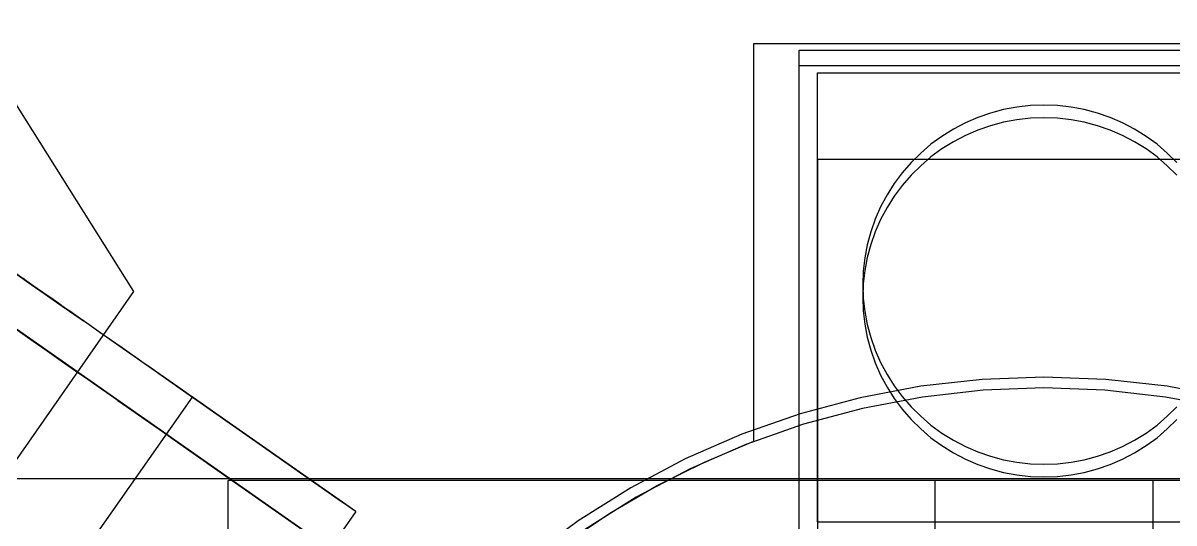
# Model space of a CAD drawing. Header units: millimetres. Extents: x -180 to 1414, y -663 to 972.
# Drawn here: x 1143.7 to 1207.2, y 542.6 to 570.1 of the extents above; entities that cross this region are included whole.
import ezdxf

# ---------------------------------------------------------------- set-up
doc = ezdxf.new("R2010")
doc.units = ezdxf.units.MM
doc.layers.add('TOP', color=8, linetype='Continuous')

msp = doc.modelspace()

# ---------------------------------------------------------------- linework, layer by layer
at = {"layer": 'TOP'}
for p, q in [((1135.209, 578.445), (1149.783, 555.324)), ((1184, 547.059), (1184, 569)), ((1184, 569), (1216, 569)), ((1186.5, 567.789), (1186.5, 568.633)), ((1186.5, 541.367), (1186.5, 568.633)), ((1186.5, 568.633), (1213.5, 568.633)), ((1186.5, 540.524), (1186.5, 567.789)), ((1186.5, 567.789), (1213.5, 567.789)), ((1187.5, 542.622), (1187.5, 567.378)), ((1187.5, 562.619), (1187.5, 567.378)), ((1187.5, 567.378), (1212.5, 567.378)), ((1197.052, 565.159), (1196.347, 564.914)), ((1197.775, 565.35), (1197.052, 565.159)), ((1198.51, 565.488), (1197.775, 565.35)), ((1199.253, 565.571), (1198.51, 565.488)), ((1200, 565.599), (1199.253, 565.571)), ((1200.747, 565.571), (1200, 565.599)), ((1201.49, 565.488), (1200.747, 565.571)), ((1202.225, 565.35), (1201.49, 565.488)), ((1202.948, 565.159), (1202.225, 565.35)), ((1203.653, 564.914), (1202.948, 565.159)), ((1195.661, 564.618), (1195, 564.272)), ((1196.347, 564.914), (1195.661, 564.618)), ((1197.052, 564.463), (1196.347, 564.218)), ((1197.775, 564.654), (1197.052, 564.463)), ((1198.51, 564.792), (1197.775, 564.654)), ((1199.253, 564.875), (1198.51, 564.792)), ((1200, 564.903), (1199.253, 564.875)), ((1200.747, 564.875), (1200, 564.903)), ((1201.49, 564.792), (1200.747, 564.875)), ((1202.225, 564.654), (1201.49, 564.792)), ((1202.948, 564.463), (1202.225, 564.654)), ((1203.653, 564.218), (1202.948, 564.463)), ((1204.339, 564.618), (1203.653, 564.914)), ((1205, 564.272), (1204.339, 564.618)), ((1194.367, 563.878), (1193.765, 563.438)), ((1195, 564.272), (1194.367, 563.878)), ((1195.661, 563.922), (1195, 563.576)), ((1196.347, 564.218), (1195.661, 563.922)), ((1204.339, 563.922), (1203.653, 564.218)), ((1205, 563.576), (1204.339, 563.922)), ((1205.633, 563.878), (1205, 564.272)), ((1206.235, 563.438), (1205.633, 563.878)), ((1193.765, 563.438), (1193.198, 562.955)), ((1194.367, 563.182), (1193.765, 562.742)), ((1195, 563.576), (1194.367, 563.182)), ((1205.633, 563.182), (1205, 563.576)), ((1206.235, 562.742), (1205.633, 563.182)), ((1206.802, 562.955), (1206.235, 563.438)), ((1187.5, 562.619), (1187.5, 537.862)), ((1187.5, 562.619), (1212.5, 562.619)), ((1193.198, 562.955), (1192.669, 562.431)), ((1193.765, 562.742), (1193.198, 562.259)), ((1206.802, 562.259), (1206.235, 562.742)), ((1207.331, 562.431), (1206.802, 562.955)), ((1192.669, 562.431), (1192.182, 561.87)), ((1193.198, 562.259), (1192.669, 561.736)), ((1207.331, 561.736), (1206.802, 562.259)), ((1191.738, 561.274), (1191.34, 560.647)), ((1192.182, 561.87), (1191.738, 561.274)), ((1192.669, 561.736), (1192.182, 561.174)), ((1136.602, 560.989), (1144.047, 555.776)), ((1191.34, 560.647), (1190.99, 559.992)), ((1192.182, 561.174), (1191.738, 560.578)), ((1137.221, 560.556), (1144.266, 555.623)), ((1137.9, 560.08), (1144.505, 555.455)), ((1190.99, 559.992), (1190.691, 559.314)), ((1191.738, 560.578), (1191.34, 559.951)), ((1191.34, 559.951), (1190.99, 559.297)), ((1139.426, 559.012), (1144.765, 555.273)), ((1190.691, 559.314), (1190.444, 558.615)), ((1190.99, 559.297), (1190.691, 558.618)), ((1140.264, 558.425), (1145.34, 554.871)), ((1190.444, 558.615), (1190.251, 557.899)), ((1190.691, 558.618), (1190.444, 557.919)), ((1141.146, 557.808), (1145.651, 554.653)), ((1190.251, 557.899), (1190.112, 557.172)), ((1190.444, 557.919), (1190.251, 557.204)), ((1142.066, 557.163), (1145.976, 554.425)), ((1190.112, 557.172), (1190.028, 556.436)), ((1190.251, 557.204), (1190.112, 556.476)), ((1144.004, 555.806), (1143.021, 556.495)), ((1143.021, 556.495), (1146.313, 554.19)), ((1190.028, 556.436), (1190, 555.696)), ((1190.112, 556.476), (1190.028, 555.74)), ((1170.123, 534.466), (1139.473, 555.927)), ((1143.852, 555.913), (1143.68, 556.033)), ((1144.047, 555.776), (1143.852, 555.913)), ((1145.01, 555.102), (1144.004, 555.806)), ((1144.004, 555.806), (1146.66, 553.947)), ((1144.266, 555.623), (1144.047, 555.776)), ((1144.505, 555.455), (1144.266, 555.623)), ((1190.028, 555.74), (1190, 555)), ((1190, 555.696), (1190, 555)), ((1190, 555.696), (1190.028, 554.956)), ((1149.783, 555.324), (1135.536, 534.976)), ((1140.838, 554.971), (1171.488, 533.51)), ((1144.765, 555.273), (1144.505, 555.455)), ((1145.044, 555.078), (1144.765, 555.273)), ((1146.033, 554.386), (1145.01, 555.102)), ((1145.01, 555.102), (1147.015, 553.698)), ((1145.34, 554.871), (1145.044, 555.078)), ((1190, 555), (1190.028, 554.26)), ((1190.028, 554.956), (1190.112, 554.22)), ((1145.651, 554.653), (1145.34, 554.871)), ((1145.976, 554.425), (1145.651, 554.653)), ((1146.313, 554.19), (1145.976, 554.425)), ((1147.068, 553.661), (1146.033, 554.386)), ((1142.738, 553.641), (1144.241, 552.588)), ((1146.66, 553.947), (1146.313, 554.19)), ((1147.015, 553.698), (1146.66, 553.947)), ((1147.376, 553.445), (1147.015, 553.698)), ((1148.108, 552.932), (1147.068, 553.661)), ((1190.028, 554.26), (1190.112, 553.524)), ((1190.112, 554.22), (1190.251, 553.492)), ((1143.484, 553.118), (1144.241, 552.588)), ((1147.741, 553.189), (1147.376, 553.445)), ((1148.108, 552.932), (1147.741, 553.189)), ((1190.112, 553.524), (1190.251, 552.796)), ((1190.251, 553.492), (1190.444, 552.777)), ((1144.622, 552.321), (1143.672, 552.987)), ((1144.241, 552.588), (1145.012, 552.049)), ((1149.149, 552.204), (1148.108, 552.932)), ((1148.476, 552.675), (1148.108, 552.932)), ((1148.841, 552.419), (1148.476, 552.675)), ((1149.202, 552.166), (1148.841, 552.419)), ((1190.251, 552.796), (1190.444, 552.081)), ((1190.444, 552.777), (1190.691, 552.078)), ((1145.585, 551.647), (1144.622, 552.321)), ((1145.012, 552.049), (1145.791, 551.503)), ((1150.184, 551.479), (1149.149, 552.204)), ((1149.557, 551.918), (1149.202, 552.166)), ((1151.207, 550.763), (1149.202, 552.166)), ((1149.904, 551.675), (1149.557, 551.918)), ((1190.444, 552.081), (1190.691, 551.382)), ((1190.691, 552.078), (1190.99, 551.399)), ((1146.553, 550.969), (1145.585, 551.647)), ((1145.791, 551.503), (1146.576, 550.953)), ((1150.241, 551.439), (1149.904, 551.675)), ((1151.207, 550.763), (1150.184, 551.479)), ((1150.566, 551.212), (1150.241, 551.439)), ((1154.15, 548.702), (1150.241, 551.439)), ((1155.071, 548.057), (1150.566, 551.212)), ((1150.877, 550.994), (1150.566, 551.212)), ((1190.691, 551.382), (1190.99, 550.703)), ((1190.99, 551.399), (1191.34, 550.745)), ((1147.522, 550.291), (1146.553, 550.969)), ((1146.576, 550.953), (1147.361, 550.403)), ((1156.791, 546.853), (1150.877, 550.994)), ((1155.953, 547.439), (1150.877, 550.994)), ((1151.173, 550.787), (1150.877, 550.994)), ((1151.451, 550.592), (1151.173, 550.787)), ((1155.953, 547.439), (1151.173, 550.787)), ((1152.213, 550.058), (1151.207, 550.763)), ((1157.58, 546.3), (1151.451, 550.592)), ((1151.711, 550.41), (1151.451, 550.592)), ((1190.99, 550.703), (1191.34, 550.049)), ((1191.34, 550.745), (1191.738, 550.117)), ((1196.592, 550.472), (1193.204, 550.091)), ((1200, 550.6), (1196.592, 550.472)), ((1203.408, 550.472), (1200, 550.6)), ((1206.796, 550.091), (1203.408, 550.472)), ((1147.361, 550.403), (1148.143, 549.856)), ((1148.486, 549.616), (1147.522, 550.291)), ((1148.916, 549.315), (1148.143, 549.856)), ((1151.951, 550.242), (1151.711, 550.41)), ((1158.996, 545.309), (1151.951, 550.242)), ((1152.169, 550.089), (1151.951, 550.242)), ((1152.365, 549.952), (1152.169, 550.089)), ((1159.614, 544.876), (1152.169, 550.089)), ((1153.196, 549.37), (1152.213, 550.058)), ((1152.537, 549.832), (1152.365, 549.952)), ((1160.655, 544.147), (1152.537, 549.832)), ((1152.683, 549.729), (1152.537, 549.832)), ((1161.071, 543.856), (1152.537, 549.832)), ((1193.204, 550.091), (1189.853, 549.457)), ((1191.34, 550.049), (1191.738, 549.422)), ((1191.738, 550.117), (1192.182, 549.522)), ((1196.637, 549.874), (1193.293, 549.497)), ((1196.637, 549.874), (1193.293, 549.497)), ((1200, 550), (1196.637, 549.874)), ((1200, 550), (1196.637, 549.874)), ((1203.363, 549.874), (1200, 550)), ((1203.363, 549.874), (1200, 550)), ((1206.707, 549.497), (1203.363, 549.874)), ((1206.707, 549.497), (1203.363, 549.874)), ((1210.147, 549.457), (1206.796, 550.091)), ((1144.993, 538.023), (1153.023, 549.491)), ((1149.44, 548.948), (1148.486, 549.616)), ((1148.916, 549.315), (1149.677, 548.782)), ((1161.415, 543.615), (1152.683, 549.729)), ((1160.655, 544.147), (1152.683, 549.729)), ((1152.805, 549.644), (1152.683, 549.729)), ((1161.415, 543.615), (1152.805, 549.644)), ((1152.9, 549.577), (1152.805, 549.644)), ((1161.685, 543.426), (1152.805, 549.644)), ((1161.878, 543.29), (1152.9, 549.577)), ((1161.685, 543.426), (1152.9, 549.577)), ((1161.415, 543.615), (1152.9, 549.577)), ((1152.968, 549.529), (1152.9, 549.577)), ((1161.995, 543.209), (1152.968, 549.529)), ((1153.01, 549.5), (1152.968, 549.529)), ((1161.878, 543.29), (1152.968, 549.529)), ((1161.995, 543.209), (1153.01, 549.5)), ((1153.023, 549.491), (1153.01, 549.5)), ((1161.878, 543.29), (1153.01, 549.5)), ((1162.034, 543.181), (1153.023, 549.491)), ((1161.995, 543.209), (1153.023, 549.491)), ((1154.15, 548.702), (1153.196, 549.37)), ((1189.853, 549.457), (1186.559, 548.574)), ((1193.293, 549.497), (1189.987, 548.872)), ((1193.293, 549.497), (1189.987, 548.872)), ((1191.738, 549.422), (1192.182, 548.826)), ((1192.182, 549.522), (1192.669, 548.96)), ((1210.013, 548.872), (1206.707, 549.497)), ((1210.013, 548.872), (1206.707, 549.497)), ((1150.379, 548.291), (1149.44, 548.948)), ((1149.677, 548.782), (1150.42, 548.261)), ((1155.071, 548.057), (1154.15, 548.702)), ((1186.559, 548.574), (1183.34, 547.448)), ((1189.987, 548.872), (1186.736, 548.001)), ((1189.987, 548.872), (1186.736, 548.001)), ((1192.182, 548.826), (1192.669, 548.264)), ((1192.669, 548.96), (1193.198, 548.437)), ((1206.802, 548.437), (1207.331, 548.96)), ((1151.297, 547.648), (1150.379, 548.291)), ((1152.189, 547.023), (1150.42, 548.261)), ((1150.42, 548.261), (1151.143, 547.755)), ((1155.953, 547.439), (1155.071, 548.057)), ((1186.736, 548.001), (1183.56, 546.889)), ((1186.736, 548.001), (1183.56, 546.889)), ((1192.669, 548.264), (1193.198, 547.741)), ((1193.198, 548.437), (1193.765, 547.954)), ((1193.765, 547.954), (1194.367, 547.514)), ((1205.633, 547.514), (1206.235, 547.954)), ((1206.235, 547.954), (1206.802, 548.437)), ((1206.802, 547.741), (1207.331, 548.264)), ((1151.841, 547.266), (1151.143, 547.755)), ((1152.189, 547.023), (1151.297, 547.648)), ((1156.791, 546.853), (1155.953, 547.439)), ((1183.34, 547.448), (1180.215, 546.084)), ((1193.198, 547.741), (1193.765, 547.258)), ((1194.367, 547.514), (1195, 547.12)), ((1205, 547.12), (1205.633, 547.514)), ((1206.235, 547.258), (1206.802, 547.741)), ((1153.876, 545.842), (1151.841, 547.266)), ((1151.841, 547.266), (1152.51, 546.798)), ((1153.05, 546.42), (1152.189, 547.023)), ((1153.876, 545.842), (1152.51, 546.798)), ((1152.51, 546.798), (1183.16, 525.337)), ((1157.58, 546.3), (1156.791, 546.853)), ((1183.56, 546.889), (1180.475, 545.544)), ((1183.56, 546.889), (1180.475, 545.544)), ((1181.267, 545.916), (1184, 547.059)), ((1193.765, 547.258), (1194.367, 546.818)), ((1194.367, 546.818), (1195, 546.424)), ((1195, 547.12), (1195.661, 546.774)), ((1195.661, 546.774), (1196.347, 546.478)), ((1203.653, 546.478), (1204.339, 546.774)), ((1204.339, 546.774), (1205, 547.12)), ((1205, 546.424), (1205.633, 546.818)), ((1205.633, 546.818), (1206.235, 547.258)), ((1153.876, 545.842), (1153.05, 546.42)), ((1158.317, 545.784), (1157.58, 546.3)), ((1180.215, 546.084), (1177.2, 544.491)), ((1195, 546.424), (1195.661, 546.078)), ((1195.661, 546.078), (1196.347, 545.782)), ((1196.347, 546.478), (1197.052, 546.233)), ((1197.052, 546.233), (1197.775, 546.041)), ((1197.775, 546.041), (1198.51, 545.904)), ((1201.49, 545.904), (1202.225, 546.041)), ((1202.225, 546.041), (1202.948, 546.233)), ((1202.948, 546.233), (1203.653, 546.478)), ((1203.653, 545.782), (1204.339, 546.078)), ((1204.339, 546.078), (1205, 546.424)), ((1153.876, 545.842), (1184.525, 524.381)), ((1158.996, 545.309), (1158.317, 545.784)), ((1180.475, 545.544), (1177.5, 543.971)), ((1180.475, 545.544), (1177.5, 543.971)), ((1178.616, 544.594), (1181.267, 545.916)), ((1196.347, 545.782), (1197.052, 545.537)), ((1197.052, 545.537), (1197.775, 545.346)), ((1198.51, 545.904), (1199.253, 545.821)), ((1199.253, 545.821), (1200, 545.793)), ((1200, 545.793), (1200.747, 545.821)), ((1200.747, 545.821), (1201.49, 545.904)), ((1202.225, 545.346), (1202.948, 545.537)), ((1202.948, 545.537), (1203.653, 545.782)), ((1097, 545), (1303, 545)), ((1155.126, 544.9), (1155, 544.9)), ((1155, 447.5), (1155, 544.9)), ((1155.503, 544.9), (1155.126, 544.9)), ((1156.128, 544.9), (1155.503, 544.9)), ((1156.999, 544.9), (1156.128, 544.9)), ((1158.111, 544.9), (1156.999, 544.9)), ((1159.456, 544.9), (1158.111, 544.9)), ((1159.614, 544.876), (1158.996, 545.309)), ((1161.029, 544.9), (1159.456, 544.9)), ((1160.168, 544.488), (1159.614, 544.876)), ((1162.819, 544.9), (1161.029, 544.9)), ((1164.818, 544.9), (1162.819, 544.9)), ((1167.013, 544.9), (1164.818, 544.9)), ((1169.392, 544.9), (1167.013, 544.9)), ((1171.943, 544.9), (1169.392, 544.9)), ((1174.651, 544.9), (1171.943, 544.9)), ((1177.5, 544.9), (1174.651, 544.9)), ((1180.475, 544.9), (1177.5, 544.9)), ((1183.56, 544.9), (1180.475, 544.9)), ((1186.736, 544.9), (1183.56, 544.9)), ((1189.987, 544.9), (1186.736, 544.9)), ((1193.293, 544.9), (1189.987, 544.9)), ((1196.637, 544.9), (1193.293, 544.9)), ((1194.017, 544.9), (1194, 544.9)), ((1194, 447.5), (1194, 544.9)), ((1194.067, 544.9), (1194.017, 544.9)), ((1194.15, 544.9), (1194.067, 544.9)), ((1194.267, 544.9), (1194.15, 544.9)), ((1194.415, 544.9), (1194.267, 544.9)), ((1194.594, 544.9), (1194.415, 544.9)), ((1194.804, 544.9), (1194.594, 544.9)), ((1195.043, 544.9), (1194.804, 544.9)), ((1195.309, 544.9), (1195.043, 544.9)), ((1195.602, 544.9), (1195.309, 544.9)), ((1195.919, 544.9), (1195.602, 544.9)), ((1196.259, 544.9), (1195.919, 544.9)), ((1196.62, 544.9), (1196.259, 544.9)), ((1197, 544.9), (1196.62, 544.9)), ((1200, 544.9), (1196.637, 544.9)), ((1197.397, 544.9), (1197, 544.9)), ((1197.808, 544.9), (1197.397, 544.9)), ((1197.775, 545.346), (1198.51, 545.208)), ((1198.231, 544.9), (1197.808, 544.9)), ((1198.665, 544.9), (1198.231, 544.9)), ((1198.51, 545.208), (1199.253, 545.125)), ((1199.106, 544.9), (1198.665, 544.9)), ((1199.552, 544.9), (1199.106, 544.9)), ((1199.253, 545.125), (1200, 545.097)), ((1200, 544.9), (1199.552, 544.9)), ((1200, 545.097), (1200.747, 545.125)), ((1203.363, 544.9), (1200, 544.9)), ((1200.448, 544.9), (1200, 544.9)), ((1200.894, 544.9), (1200.448, 544.9)), ((1200.747, 545.125), (1201.49, 545.208)), ((1201.335, 544.9), (1200.894, 544.9)), ((1201.769, 544.9), (1201.335, 544.9)), ((1201.49, 545.208), (1202.225, 545.346)), ((1202.192, 544.9), (1201.769, 544.9)), ((1202.603, 544.9), (1202.192, 544.9)), ((1203, 544.9), (1202.603, 544.9)), ((1203.38, 544.9), (1203, 544.9)), ((1206.707, 544.9), (1203.363, 544.9)), ((1203.741, 544.9), (1203.38, 544.9)), ((1204.081, 544.9), (1203.741, 544.9)), ((1204.398, 544.9), (1204.081, 544.9)), ((1204.691, 544.9), (1204.398, 544.9)), ((1204.957, 544.9), (1204.691, 544.9)), ((1205.196, 544.9), (1204.957, 544.9)), ((1205.406, 544.9), (1205.196, 544.9)), ((1205.585, 544.9), (1205.406, 544.9)), ((1205.733, 544.9), (1205.585, 544.9)), ((1205.85, 544.9), (1205.733, 544.9)), ((1205.933, 544.9), (1205.85, 544.9)), ((1205.983, 544.9), (1205.933, 544.9)), ((1206, 544.9), (1205.983, 544.9)), ((1206, 544.9), (1206, 447.5)), ((1210.013, 544.9), (1206.707, 544.9)), ((1160.655, 544.147), (1160.168, 544.488)), ((1161.071, 543.856), (1160.655, 544.147)), ((1177.2, 544.491), (1174.313, 542.676)), ((1176.057, 543.102), (1178.616, 544.594)), ((1161.415, 543.615), (1161.071, 543.856)), ((1161.685, 543.426), (1161.415, 543.615)), ((1177.5, 543.971), (1174.651, 542.181)), ((1177.5, 543.971), (1174.651, 542.181)), ((1162.034, 543.181), (1154.004, 531.713)), ((1161.878, 543.29), (1161.685, 543.426)), ((1161.995, 543.209), (1161.878, 543.29)), ((1162.034, 543.181), (1161.995, 543.209)), ((1173.602, 541.444), (1176.057, 543.102)), ((1174.313, 542.676), (1171.569, 540.652)), ((1187.5, 542.622), (1187.5, 537.862)), ((1187.5, 542.622), (1212.5, 542.622))]:
    msp.add_line(p, q, dxfattribs=at)

doc.saveas('drawing.dxf')
